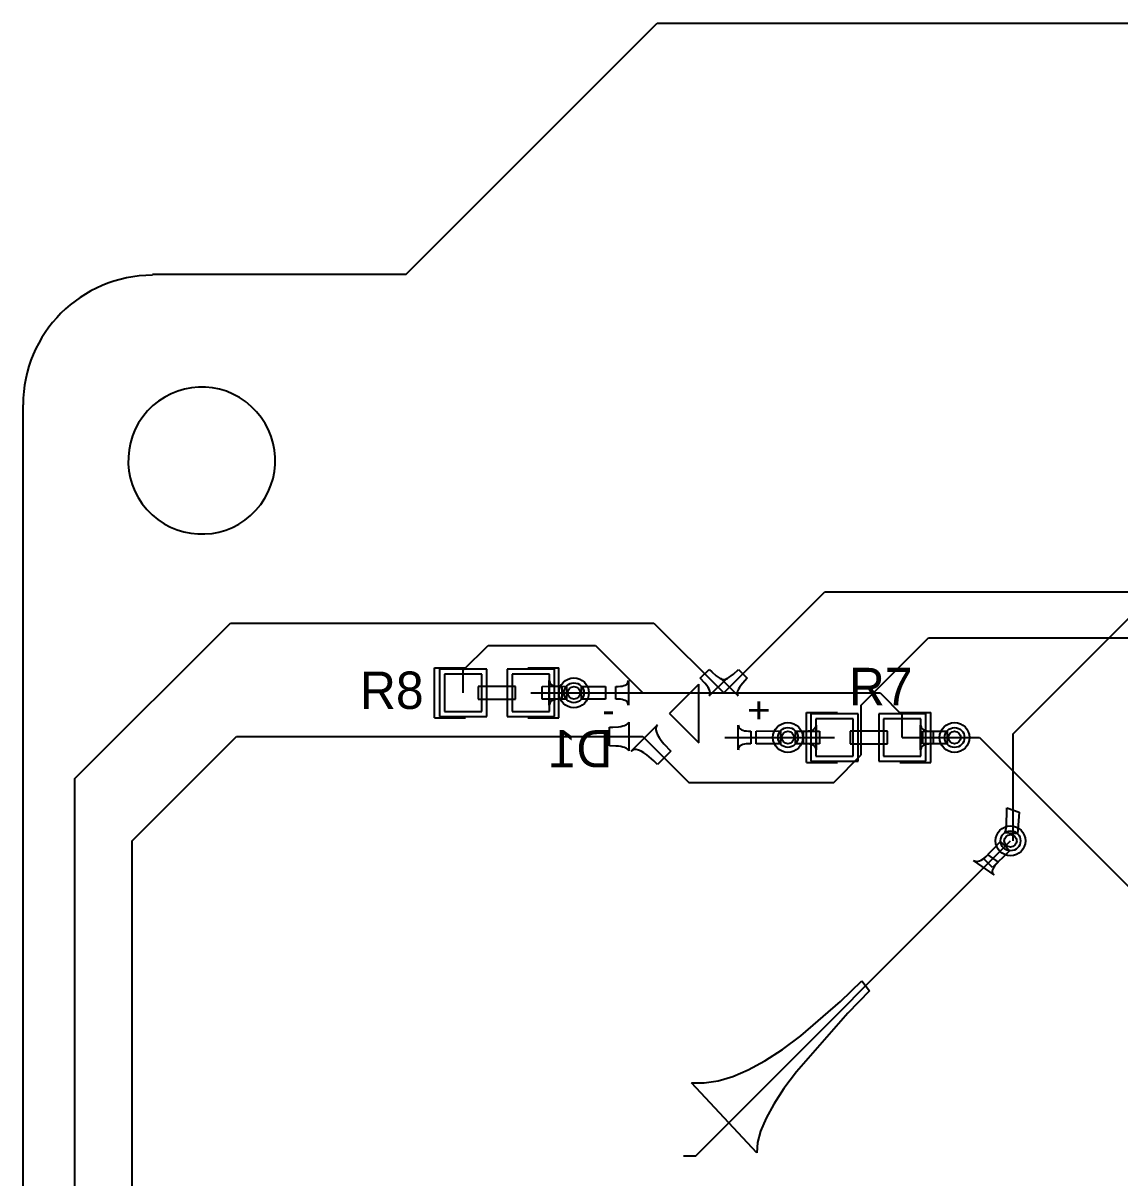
# Model space of a CAD drawing. Extents: x 44 to 130, y 28 to 128.
# Drawn here: x 44.45 to 66.84, y 104.74 to 128.31 of the extents above; entities that cross this region are included whole.
import ezdxf

# ---------------------------------------------------------------- set-up
doc = ezdxf.new("R2010")
doc.units = 0
doc.layers.get('0').update_dxf_attribs({"linetype": 'CONTINUOUS'})
for name, color, linetype in [('BOTTOMLAYER', 5, 'CONTINUOUS'), ('BOTTOMOVERLAY', 54, 'CONTINUOUS'), ('BOTTOMSOLDER', 6, 'CONTINUOUS'), ('KEEPOUTLAYER', 6, 'CONTINUOUS'), ('MULTILAYER', 9, 'CONTINUOUS'), ('TOPLAYER', 1, 'CONTINUOUS'), ('TOPOVERLAY', 2, 'CONTINUOUS'), ('TOPPASTE', 8, 'CONTINUOUS'), ('TOPSOLDER', 216, 'CONTINUOUS')]:
    doc.layers.add(name, color=color, linetype=linetype)

# ---------------------------------------------------------------- blocks, each defined once
blk = doc.blocks.new('LED_B_11')
at = {"layer": 'BOTTOMOVERLAY'}
for p, q in [((0.0254, 0.2794), (-0.5715, -0.3175)), ((0.0254, 0.2794), (0.6223, -0.3175)), ((-0.5715, -0.3175), (0.6223, -0.3175))]:
    blk.add_line(p, q, dxfattribs=at)
at = {"layer": 'BOTTOMOVERLAY', "text_generation_flag": 2}
for s, rotation, p in [('-', 90, (0.254, 1.651)), ('+', 180, (-0.127, -1.27))]:
    blk.add_text(s, height=0.5588, rotation=rotation, dxfattribs=at).set_placement(p)
blk = doc.blocks.new('0603__31')
at = {"layer": 'TOPLAYER'}
for p, q in [((-1.0668, 0.381), (-1.0668, -0.381)), ((-0.3048, 0.381), (-1.0668, 0.381)), ((-0.3048, -0.381), (-0.3048, 0.381)), ((0.3175, 0.379374), (0.3175, -0.382626)), ((1.0795, 0.379374), (0.3175, 0.379374)), ((1.0795, -0.382626), (1.0795, 0.379374)), ((-1.0668, -0.381), (-0.3048, -0.381)), ((0.3175, -0.382626), (1.0795, -0.382626))]:
    blk.add_line(p, q, dxfattribs=at)
for centre in [(-0.6858, 0), (0.6985, -0.001626)]:
    blk.add_circle(centre, 0, dxfattribs=at)
at = {"layer": 'TOPOVERLAY'}
for p, q in [((-0.635, 0.506374), (-1.27, 0.506374)), ((-1.27, 0.506374), (-1.27, -0.509626)), ((1.27, 0.506374), (0.635, 0.506374)), ((1.27, 0.506374), (1.27, -0.509626)), ((-0.380301, 0.125235), (-0.380301, -0.128765)), ((0.381698, 0.125235), (-0.380301, 0.125235)), ((0.381698, -0.128765), (0.381698, 0.125235)), ((-0.380301, -0.128765), (0.381698, -0.128765)), ((-0.635, -0.509626), (-1.27, -0.509626)), ((1.27, -0.509626), (0.635, -0.509626))]:
    blk.add_line(p, q, dxfattribs=at)
at = {"layer": 'TOPPASTE'}
for p, q in [((-1.0668, 0.381), (-1.0668, -0.381)), ((-0.3048, 0.381), (-1.0668, 0.381)), ((-0.3048, -0.381), (-0.3048, 0.381)), ((0.3175, 0.379374), (0.3175, -0.382626)), ((1.0795, 0.379374), (0.3175, 0.379374)), ((1.0795, -0.382626), (1.0795, 0.379374)), ((-1.0668, -0.381), (-0.3048, -0.381)), ((0.3175, -0.382626), (1.0795, -0.382626))]:
    blk.add_line(p, q, dxfattribs=at)
for centre in [(-0.6858, 0), (0.6985, -0.001626)]:
    blk.add_circle(centre, 0, dxfattribs=at)
at = {"layer": 'TOPSOLDER'}
for p, q in [((-1.1684, 0.4826), (-1.1684, -0.4826)), ((-0.2032, 0.4826), (-1.1684, 0.4826)), ((-0.2032, -0.4826), (-0.2032, 0.4826)), ((0.2159, 0.480974), (0.2159, -0.484226)), ((1.1811, 0.480974), (0.2159, 0.480974)), ((1.1811, -0.484226), (1.1811, 0.480974)), ((-1.1684, -0.4826), (-0.2032, -0.4826)), ((0.2159, -0.484226), (1.1811, -0.484226))]:
    blk.add_line(p, q, dxfattribs=at)
for centre in [(-0.6858, 0), (0.6985, -0.001626)]:
    blk.add_circle(centre, 0, dxfattribs=at)
blk = doc.blocks.new('0603__32')
at = {"layer": 'TOPLAYER'}
for p, q in [((-1.0668, 0.381), (-1.0668, -0.381)), ((-0.3048, 0.381), (-1.0668, 0.381)), ((-0.3048, -0.381), (-0.3048, 0.381)), ((0.3175, 0.379374), (0.3175, -0.382626)), ((1.0795, 0.379374), (0.3175, 0.379374)), ((1.0795, -0.382626), (1.0795, 0.379374)), ((-1.0668, -0.381), (-0.3048, -0.381)), ((0.3175, -0.382626), (1.0795, -0.382626))]:
    blk.add_line(p, q, dxfattribs=at)
for centre in [(-0.6858, 0), (0.6985, -0.001626)]:
    blk.add_circle(centre, 0, dxfattribs=at)
at = {"layer": 'TOPOVERLAY'}
for p, q in [((-1.27, 0.506374), (-0.635, 0.506374)), ((-1.27, -0.509626), (-1.27, 0.506374)), ((0.635, 0.506374), (1.27, 0.506374)), ((1.27, -0.509626), (1.27, 0.506374)), ((-0.380261, 0.125113), (-0.380261, -0.128887)), ((0.381739, 0.125113), (-0.380261, 0.125113)), ((0.381739, -0.128887), (0.381739, 0.125113)), ((-0.380261, -0.128887), (0.381739, -0.128887)), ((-1.27, -0.509626), (-0.635, -0.509626)), ((0.635, -0.509626), (1.27, -0.509626))]:
    blk.add_line(p, q, dxfattribs=at)
at = {"layer": 'TOPPASTE'}
for p, q in [((-1.0668, 0.381), (-1.0668, -0.381)), ((-0.3048, 0.381), (-1.0668, 0.381)), ((-0.3048, -0.381), (-0.3048, 0.381)), ((0.3175, 0.379374), (0.3175, -0.382626)), ((1.0795, 0.379374), (0.3175, 0.379374)), ((1.0795, -0.382626), (1.0795, 0.379374)), ((-1.0668, -0.381), (-0.3048, -0.381)), ((0.3175, -0.382626), (1.0795, -0.382626))]:
    blk.add_line(p, q, dxfattribs=at)
for centre in [(-0.6858, 0), (0.6985, -0.001626)]:
    blk.add_circle(centre, 0, dxfattribs=at)
at = {"layer": 'TOPSOLDER'}
for p, q in [((-1.1684, 0.4826), (-1.1684, -0.4826)), ((-0.2032, 0.4826), (-1.1684, 0.4826)), ((-0.2032, -0.4826), (-0.2032, 0.4826)), ((0.2159, 0.480974), (0.2159, -0.484226)), ((1.1811, 0.480974), (0.2159, 0.480974)), ((1.1811, -0.484226), (1.1811, 0.480974)), ((-1.1684, -0.4826), (-0.2032, -0.4826)), ((0.2159, -0.484226), (1.1811, -0.484226))]:
    blk.add_line(p, q, dxfattribs=at)
for centre in [(-0.6858, 0), (0.6985, -0.001626)]:
    blk.add_circle(centre, 0, dxfattribs=at)

msp = doc.modelspace()

# ---------------------------------------------------------------- linework, layer by layer
at = {"layer": 'BOTTOMLAYER'}
for p, q in [((58.755501, 114.6413), (60.8176, 116.703399)), ((60.8176, 116.703399), (78.193402, 116.703399)), ((45.509401, 112.893399), (48.684401, 116.068399)), ((48.684401, 116.068399), (57.328402, 116.068399)), ((57.328402, 116.068399), (58.755501, 114.6413)), ((61.562201, 114.391999), (62.933801, 115.763599)), ((62.933801, 115.763599), (74.567001, 115.763599)), ((58.276724, 114.940471), (58.45633, 115.120077)), ((58.45633, 115.120077), (58.508689, 115.069483)), ((58.508689, 115.069483), (58.602451, 114.989846)), ((58.908551, 114.989846), (58.953606, 115.026072)), ((58.953606, 115.026072), (59.054672, 115.120077)), ((59.054672, 115.120077), (59.234278, 114.940471)), ((55.850668, 114.512085), (55.850668, 114.776661)), ((55.850668, 114.776661), (55.856403, 114.775656)), ((55.856403, 114.775656), (55.871801, 114.774756)), ((55.871801, 114.774756), (56.34273, 114.771373)), ((56.34273, 114.771373), (56.34273, 114.517373)), ((56.55133, 114.771373), (56.600169, 114.772643)), ((56.55133, 114.517373), (56.55133, 114.771373)), ((56.600169, 114.772643), (56.643867, 114.776453)), ((56.643867, 114.776453), (56.682424, 114.782803)), ((56.682424, 114.782803), (56.71584, 114.791693)), ((56.71584, 114.791693), (56.744116, 114.803123)), ((56.744116, 114.803123), (56.76725, 114.817093)), ((56.76725, 114.817093), (56.785243, 114.833603)), ((56.785243, 114.833603), (56.798096, 114.852653)), ((56.798096, 114.852653), (56.805807, 114.874243)), ((56.805807, 114.874243), (56.808378, 114.898373)), ((56.808378, 114.898373), (56.808378, 114.390373)), ((58.370729, 114.839405), (58.276724, 114.940471)), ((58.406955, 114.79435), (58.370729, 114.839405)), ((58.435997, 114.752951), (58.406955, 114.79435)), ((58.815539, 114.937423), (58.459378, 114.581262)), ((58.602451, 114.989846), (58.64385, 114.960804)), ((58.64385, 114.960804), (58.681597, 114.938947)), ((58.681597, 114.938947), (58.715692, 114.924274)), ((59.051624, 114.581262), (58.695463, 114.937423)), ((58.695463, 114.937423), (58.714945, 114.923359)), ((58.714945, 114.923359), (58.738079, 114.916481)), ((58.715692, 114.924274), (58.746133, 114.916786)), ((58.738079, 114.916481), (58.764868, 114.916786)), ((58.746133, 114.916786), (58.772923, 114.916481)), ((58.764868, 114.916786), (58.79531, 114.924274)), ((58.772923, 114.916481), (58.796057, 114.923359)), ((58.79531, 114.924274), (58.829405, 114.938947)), ((58.796057, 114.923359), (58.815539, 114.937423)), ((58.829405, 114.938947), (58.867152, 114.960804)), ((58.867152, 114.960804), (58.908551, 114.989846)), ((59.104047, 114.79435), (59.075005, 114.752951)), ((59.183684, 114.888112), (59.104047, 114.79435)), ((59.234278, 114.940471), (59.183684, 114.888112)), ((55.696427, 114.644373), (57.101428, 114.644373)), ((58.457854, 114.715204), (58.435997, 114.752951)), ((58.472527, 114.681109), (58.457854, 114.715204)), ((58.459378, 114.581262), (58.473442, 114.600744)), ((58.480015, 114.650667), (58.472527, 114.681109)), ((58.473442, 114.600744), (58.48032, 114.623878)), ((58.48032, 114.623878), (58.480015, 114.650667)), ((59.030987, 114.650667), (59.030682, 114.623878)), ((59.030682, 114.623878), (59.03756, 114.600744)), ((59.038475, 114.681109), (59.030987, 114.650667)), ((59.03756, 114.600744), (59.051624, 114.581262)), ((59.053148, 114.715204), (59.038475, 114.681109)), ((59.075005, 114.752951), (59.053148, 114.715204)), ((56.34273, 114.517373), (55.850668, 114.512085)), ((56.600169, 114.516103), (56.55133, 114.517373)), ((56.643867, 114.512293), (56.600169, 114.516103)), ((56.682424, 114.505943), (56.643867, 114.512293)), ((56.71584, 114.497053), (56.682424, 114.505943)), ((56.744116, 114.485623), (56.71584, 114.497053)), ((56.76725, 114.471653), (56.744116, 114.485623)), ((56.785243, 114.455143), (56.76725, 114.471653)), ((56.798096, 114.436093), (56.785243, 114.455143)), ((56.805807, 114.414503), (56.798096, 114.436093)), ((56.808378, 114.390373), (56.805807, 114.414503)), ((61.562201, 113.375999), (61.562201, 114.391999)), ((56.42433, 113.9428), (56.490878, 113.943801)), ((56.42433, 113.5618), (56.42433, 113.9428)), ((56.490878, 113.943801), (56.605576, 113.951812)), ((56.605576, 113.951812), (56.65373, 113.95882)), ((56.65373, 113.95882), (56.695749, 113.967831)), ((56.695749, 113.967831), (56.731639, 113.978845)), ((56.731639, 113.978845), (56.761395, 113.991862)), ((56.761395, 113.991862), (56.78502, 114.006881)), ((56.78502, 114.006881), (56.802513, 114.023902)), ((56.802513, 114.023902), (56.813874, 114.042927)), ((56.813874, 114.042927), (56.813874, 113.461673)), ((56.864857, 113.453128), (57.403672, 113.991944)), ((57.38212, 113.96231), (57.371343, 113.927285)), ((57.371343, 113.927285), (57.371343, 113.886874)), ((57.371343, 113.886874), (57.38212, 113.841075)), ((57.403672, 113.991944), (57.38212, 113.96231)), ((57.38212, 113.841075), (57.403672, 113.789889)), ((59.050583, 113.48039), (59.051624, 113.987224)), ((59.051624, 113.987224), (59.054147, 113.963094)), ((59.054147, 113.963094), (59.061822, 113.941504)), ((59.061822, 113.941504), (59.074649, 113.922454)), ((59.074649, 113.922454), (59.092628, 113.905944)), ((59.092628, 113.905944), (59.115757, 113.891974)), ((59.115757, 113.891974), (59.144037, 113.880544)), ((59.144037, 113.880544), (59.177469, 113.871654)), ((59.177469, 113.871654), (59.216051, 113.865304)), ((59.216051, 113.865304), (59.259785, 113.861494)), ((59.259785, 113.861494), (59.308672, 113.860224)), ((59.308672, 113.860224), (59.308672, 113.606224)), ((59.418924, 113.860224), (59.910985, 113.865513)), ((59.418924, 113.606224), (59.418924, 113.860224)), ((59.910985, 113.865513), (59.910985, 113.600936)), ((46.677801, 111.623399), (48.806702, 113.7523)), ((48.806702, 113.7523), (57.104501, 113.7523)), ((57.104501, 113.7523), (58.039602, 112.817199)), ((57.403672, 113.789889), (57.436001, 113.733313)), ((57.436001, 113.733313), (57.479105, 113.671347)), ((57.479105, 113.671347), (57.532989, 113.603997)), ((57.532989, 113.603997), (57.67308, 113.453128)), ((58.774576, 113.733224), (60.065227, 113.733224)), ((59.177156, 113.594899), (59.143618, 113.58609)), ((59.215843, 113.60119), (59.177156, 113.594899)), ((59.259681, 113.604967), (59.215843, 113.60119)), ((59.308672, 113.606224), (59.259681, 113.604967)), ((59.889852, 113.602841), (59.418924, 113.606224)), ((59.90525, 113.601942), (59.889852, 113.602841)), ((59.910985, 113.600936), (59.90525, 113.601942)), ((63.467201, 113.731599), (63.975201, 113.731599)), ((63.975201, 113.731599), (67.963001, 109.743799)), ((56.551294, 113.557794), (56.42433, 113.5618)), ((56.605576, 113.552788), (56.551294, 113.557794)), ((56.65373, 113.54578), (56.605576, 113.552788)), ((56.695749, 113.536768), (56.65373, 113.54578)), ((56.731639, 113.525755), (56.695749, 113.536768)), ((56.761395, 113.512737), (56.731639, 113.525755)), ((56.78502, 113.497718), (56.761395, 113.512737)), ((56.802513, 113.480698), (56.78502, 113.497718)), ((56.813874, 113.461673), (56.802513, 113.480698)), ((56.894491, 113.47468), (56.864857, 113.453128)), ((56.929515, 113.485458), (56.894491, 113.47468)), ((56.969927, 113.485458), (56.929515, 113.485458)), ((57.015725, 113.47468), (56.969927, 113.485458)), ((57.066912, 113.453128), (57.015725, 113.47468)), ((57.123487, 113.420799), (57.066912, 113.453128)), ((57.185453, 113.377696), (57.123487, 113.420799)), ((57.325544, 113.259154), (57.185453, 113.377696)), ((57.67308, 113.453128), (57.403672, 113.183721)), ((59.053209, 113.504299), (59.050583, 113.48039)), ((59.060989, 113.525691), (59.053209, 113.504299)), ((59.073918, 113.544566), (59.060989, 113.525691)), ((59.092, 113.560923), (59.073918, 113.544566)), ((59.115234, 113.574766), (59.092, 113.560923)), ((59.143618, 113.58609), (59.115234, 113.574766)), ((61.003401, 112.817199), (61.562201, 113.375999)), ((57.403672, 113.183721), (57.325544, 113.259154)), ((45.509401, 97.577199), (45.509401, 112.893399)), ((58.039602, 112.817199), (61.003401, 112.817199)), ((46.677801, 98.974199), (46.677801, 111.623399)), ((58.183602, 105.1968), (64.610201, 111.623399)), ((64.063392, 111.256196), (64.407593, 111.607879)), ((64.407593, 111.607879), (64.594682, 111.420791)), ((64.009791, 111.231162), (64.041678, 111.250552)), ((64.041678, 111.250552), (64.075259, 111.275205)), ((64.242998, 111.07659), (64.063392, 111.256196)), ((64.075259, 111.275205), (64.110535, 111.305122)), ((64.110535, 111.305122), (64.147502, 111.340306)), ((64.147502, 111.340306), (64.355236, 111.188828)), ((64.57839, 111.407194), (64.242998, 111.07659)), ((64.589914, 111.417445), (64.57839, 111.407194)), ((64.594682, 111.420791), (64.589914, 111.417445)), ((64.27356, 110.927337), (63.854035, 111.225396)), ((63.854035, 111.225396), (63.87576, 111.213194)), ((63.87576, 111.213194), (63.899179, 111.206257)), ((63.899179, 111.206257), (63.924292, 111.204586)), ((63.924292, 111.204586), (63.951096, 111.20818)), ((63.951096, 111.20818), (63.979598, 111.217039)), ((63.979598, 111.217039), (64.009791, 111.231162)), ((64.241416, 111.030055), (64.236168, 111.005026)), ((64.236168, 111.005026), (64.236757, 110.982239)), ((64.252503, 111.057324), (64.241416, 111.030055)), ((64.269427, 111.086836), (64.252503, 111.057324)), ((64.292193, 111.118592), (64.269427, 111.086836)), ((64.320793, 111.152589), (64.292193, 111.118592)), ((64.355236, 111.188828), (64.320793, 111.152589)), ((64.236757, 110.982239), (64.243186, 110.961696)), ((64.243186, 110.961696), (64.255454, 110.943395)), ((64.255454, 110.943395), (64.27356, 110.927337)), ((61.138648, 108.345445), (61.572597, 108.765401)), ((61.572597, 108.765401), (61.730496, 108.564088)), ((61.730496, 108.564088), (61.286177, 108.109718)), ((60.328251, 107.646986), (61.138648, 108.345445)), ((61.286177, 108.109718), (60.238752, 106.911493)), ((59.951803, 107.368482), (60.328251, 107.646986)), ((59.594521, 107.137131), (59.951803, 107.368482)), ((59.256404, 106.952928), (59.594521, 107.137131)), ((58.63767, 106.725979), (58.937454, 106.815877)), ((58.937454, 106.815877), (59.256404, 106.952928)), ((60.238752, 106.911493), (59.984787, 106.567049)), ((59.428789, 105.257059), (58.095601, 106.68763)), ((58.095601, 106.68763), (58.357051, 106.683228)), ((58.357051, 106.683228), (58.63767, 106.725979)), ((59.984787, 106.567049), (59.778412, 106.250087)), ((59.778412, 106.250087), (59.619624, 105.960608)), ((59.619624, 105.960608), (59.508426, 105.69861)), ((59.508426, 105.69861), (59.444814, 105.464092)), ((59.444814, 105.464092), (59.428789, 105.257059)), ((57.930001, 105.1968), (58.183602, 105.1968))]:
    msp.add_line(p, q, dxfattribs=at)
for centre, radius in [((55.696427, 114.644373), 0.2032), ((55.696427, 114.644373), 0.127), ((60.065227, 113.733224), 0.2032), ((60.065227, 113.733224), 0.127), ((63.467201, 113.731599), 0.2032), ((63.467201, 113.731599), 0.127), ((64.610201, 111.623399), 0.2032), ((64.610201, 111.623399), 0.127)]:
    msp.add_circle(centre, radius, dxfattribs=at)
at = {"layer": 'BOTTOMSOLDER'}
for centre, radius in [((55.696427, 114.644373), 0.3048), ((55.696427, 114.644373), 0.127), ((60.065227, 113.733224), 0.3048), ((60.065227, 113.733224), 0.127), ((63.467201, 113.731599), 0.3048), ((63.467201, 113.731599), 0.127), ((64.610201, 111.623399), 0.3048), ((64.610201, 111.623399), 0.127)]:
    msp.add_circle(centre, radius, dxfattribs=at)
at = {"layer": 'KEEPOUTLAYER'}
for p, q in [((52.2732, 123.19), (57.394399, 128.311199)), ((57.394399, 128.311199), (118.830801, 128.311199)), ((47.0916, 123.19), (52.2732, 123.19)), ((44.45, 99.431399), (44.45, 120.523))]:
    msp.add_line(p, q, dxfattribs=at)
for centre, radius, start, end in [((47.0916, 120.523), 2.6416, 90, 180), ((48.097011, 119.383813), 1.5, 137.562, 137.52)]:
    msp.add_arc(centre, radius, start, end, dxfattribs=at)
at = {"layer": 'MULTILAYER'}
for centre, radius in [((55.696427, 114.644373), 0.2032), ((55.696427, 114.644373), 0.127), ((60.065227, 113.733224), 0.2032), ((60.065227, 113.733224), 0.127), ((63.467201, 113.731599), 0.2032), ((63.467201, 113.731599), 0.127), ((64.610201, 111.623399), 0.2032), ((64.610201, 111.623399), 0.127)]:
    msp.add_circle(centre, radius, dxfattribs=at)
at = {"layer": 'TOPLAYER'}
for p, q in [((64.661001, 113.807799), (72.331801, 121.478599)), ((53.434201, 115.103199), (53.942201, 115.611199)), ((53.942201, 115.611199), (56.134602, 115.611199)), ((56.134602, 115.611199), (57.104501, 114.6413)), ((53.434201, 114.645999), (53.434201, 115.103199)), ((55.050124, 114.771373), (55.542185, 114.776661)), ((55.050124, 114.517373), (55.050124, 114.771373)), ((55.193154, 114.390373), (55.193154, 114.898373)), ((55.193154, 114.898373), (55.195724, 114.874243)), ((55.195724, 114.874243), (55.203435, 114.852653)), ((55.203435, 114.852653), (55.216288, 114.833603)), ((55.216288, 114.833603), (55.234281, 114.817093)), ((55.234281, 114.817093), (55.257416, 114.803123)), ((55.257416, 114.803123), (55.285691, 114.791693)), ((55.285691, 114.791693), (55.319107, 114.782803)), ((55.319107, 114.782803), (55.357664, 114.776453)), ((55.357664, 114.776453), (55.401362, 114.772643)), ((55.401362, 114.772643), (55.450202, 114.771373)), ((55.450202, 114.771373), (55.450202, 114.517373)), ((55.542185, 114.776661), (55.542185, 114.512085)), ((54.818501, 114.644373), (55.696427, 114.644373)), ((57.104501, 114.6413), (61.949526, 114.6413)), ((61.949526, 114.6413), (62.400401, 114.190424)), ((55.521052, 114.51399), (55.050124, 114.517373)), ((55.195724, 114.414503), (55.193154, 114.390373)), ((55.203435, 114.436093), (55.195724, 114.414503)), ((55.216288, 114.455143), (55.203435, 114.436093)), ((55.234281, 114.471653), (55.216288, 114.455143)), ((55.257416, 114.485623), (55.234281, 114.471653)), ((55.285691, 114.497053), (55.257416, 114.485623)), ((55.319107, 114.505943), (55.285691, 114.497053)), ((55.357664, 114.512293), (55.319107, 114.505943)), ((55.401362, 114.516103), (55.357664, 114.512293)), ((55.450202, 114.517373), (55.401362, 114.516103)), ((55.53645, 114.513091), (55.521052, 114.51399)), ((55.542185, 114.512085), (55.53645, 114.513091)), ((62.400401, 113.731599), (62.400401, 114.190424)), ((60.219468, 113.600936), (60.219468, 113.865513)), ((60.219468, 113.865513), (60.225203, 113.864507)), ((60.225203, 113.864507), (60.240601, 113.863608)), ((60.240601, 113.863608), (60.71153, 113.860224)), ((60.3844, 113.860224), (60.43324, 113.861494)), ((60.3844, 113.606224), (60.3844, 113.860224)), ((60.43324, 113.861494), (60.476938, 113.865304)), ((60.476938, 113.865304), (60.515495, 113.871654)), ((60.515495, 113.871654), (60.548911, 113.880544)), ((60.548911, 113.880544), (60.577186, 113.891974)), ((60.577186, 113.891974), (60.600321, 113.905944)), ((60.600321, 113.905944), (60.618314, 113.922454)), ((60.618314, 113.922454), (60.631167, 113.941504)), ((60.631167, 113.941504), (60.638878, 113.963094)), ((60.638878, 113.963094), (60.641448, 113.987224)), ((60.641448, 113.987224), (60.641448, 113.479224)), ((60.71153, 113.860224), (60.71153, 113.606224)), ((62.775054, 113.477599), (62.775054, 113.985599)), ((62.775054, 113.985599), (62.777624, 113.961469)), ((62.777624, 113.961469), (62.785335, 113.939879)), ((62.785335, 113.939879), (62.798188, 113.920829)), ((62.798188, 113.920829), (62.816181, 113.904319)), ((62.816181, 113.904319), (62.839316, 113.890349)), ((62.820898, 113.858599), (63.312959, 113.863887)), ((62.820898, 113.604599), (62.820898, 113.858599)), ((62.839316, 113.890349), (62.867591, 113.878919)), ((62.867591, 113.878919), (62.901007, 113.870029)), ((62.901007, 113.870029), (62.939564, 113.863679)), ((62.939564, 113.863679), (62.983262, 113.859869)), ((62.983262, 113.859869), (63.032102, 113.858599)), ((63.032102, 113.858599), (63.032102, 113.604599)), ((63.312959, 113.863887), (63.312959, 113.599311)), ((60.065227, 113.733224), (61.016101, 113.733224)), ((60.71153, 113.606224), (60.219468, 113.600936)), ((60.43324, 113.604954), (60.3844, 113.606224)), ((60.476938, 113.601144), (60.43324, 113.604954)), ((60.515495, 113.594794), (60.476938, 113.601144)), ((60.548911, 113.585904), (60.515495, 113.594794)), ((62.400401, 113.731599), (63.467201, 113.731599)), ((63.291827, 113.601216), (62.820898, 113.604599)), ((62.901007, 113.593169), (62.867591, 113.584279)), ((62.939564, 113.599519), (62.901007, 113.593169)), ((62.983262, 113.603329), (62.939564, 113.599519)), ((63.032102, 113.604599), (62.983262, 113.603329)), ((63.307224, 113.600316), (63.291827, 113.601216)), ((63.312959, 113.599311), (63.307224, 113.600316)), ((64.661001, 111.623399), (64.661001, 113.807799)), ((60.577186, 113.574474), (60.548911, 113.585904)), ((60.600321, 113.560504), (60.577186, 113.574474)), ((60.618314, 113.543994), (60.600321, 113.560504)), ((60.631167, 113.524944), (60.618314, 113.543994)), ((60.638878, 113.503354), (60.631167, 113.524944)), ((60.641448, 113.479224), (60.638878, 113.503354)), ((62.777624, 113.501729), (62.775054, 113.477599)), ((62.785335, 113.523319), (62.777624, 113.501729)), ((62.798188, 113.542369), (62.785335, 113.523319)), ((62.816181, 113.558879), (62.798188, 113.542369)), ((62.839316, 113.572849), (62.816181, 113.558879)), ((62.867591, 113.584279), (62.839316, 113.572849)), ((64.526787, 111.987218), (64.533551, 112.208013)), ((64.533551, 112.208013), (64.534001, 112.29945)), ((64.534001, 112.29945), (64.788001, 112.209453)), ((64.788001, 112.209453), (64.754222, 111.766749)), ((64.517773, 111.884615), (64.526787, 111.987218)), ((64.488924, 111.786439), (64.497488, 111.797605)), ((64.754222, 111.766749), (64.488924, 111.786439)), ((64.497488, 111.797605), (64.505152, 111.817688)), ((64.505152, 111.817688), (64.511913, 111.846693)), ((64.511913, 111.846693), (64.517773, 111.884615))]:
    msp.add_line(p, q, dxfattribs=at)
for centre, radius in [((55.696427, 114.644373), 0.2032), ((55.696427, 114.644373), 0.127), ((60.065227, 113.733224), 0.2032), ((60.065227, 113.733224), 0.127), ((63.467201, 113.731599), 0.2032), ((63.467201, 113.731599), 0.127), ((64.610201, 111.623399), 0.2032), ((64.610201, 111.623399), 0.127)]:
    msp.add_circle(centre, radius, dxfattribs=at)
at = {"layer": 'TOPSOLDER'}
for centre, radius in [((55.696427, 114.644373), 0.3048), ((55.696427, 114.644373), 0.127), ((60.065227, 113.733224), 0.3048), ((60.065227, 113.733224), 0.127), ((63.467201, 113.731599), 0.3048), ((63.467201, 113.731599), 0.127), ((64.610201, 111.623399), 0.3048), ((64.610201, 111.623399), 0.127)]:
    msp.add_circle(centre, radius, dxfattribs=at)

# ---------------------------------------------------------------- block references
for name, p, rotation in [('0603__32', (54.120001, 114.645999), 360), ('LED_B_11', (57.930001, 114.1968), 90), ('0603__31', (61.714601, 113.731599), 180)]:
    msp.add_blockref(name, p, dxfattribs=dict(rotation=rotation))

# ---------------------------------------------------------------- texts
at = {"layer": 'BOTTOMOVERLAY', "text_generation_flag": 2}
msp.add_text('D1', height=0.762, dxfattribs=at).set_placement((56.484601, 113.121999))
at = {"layer": 'TOPOVERLAY'}
for s, p in [('R8', (51.326001, 114.315799)), ('R7', (61.308201, 114.391999))]:
    msp.add_text(s, height=0.762, dxfattribs=at).set_placement(p)

doc.saveas('drawing.dxf')
